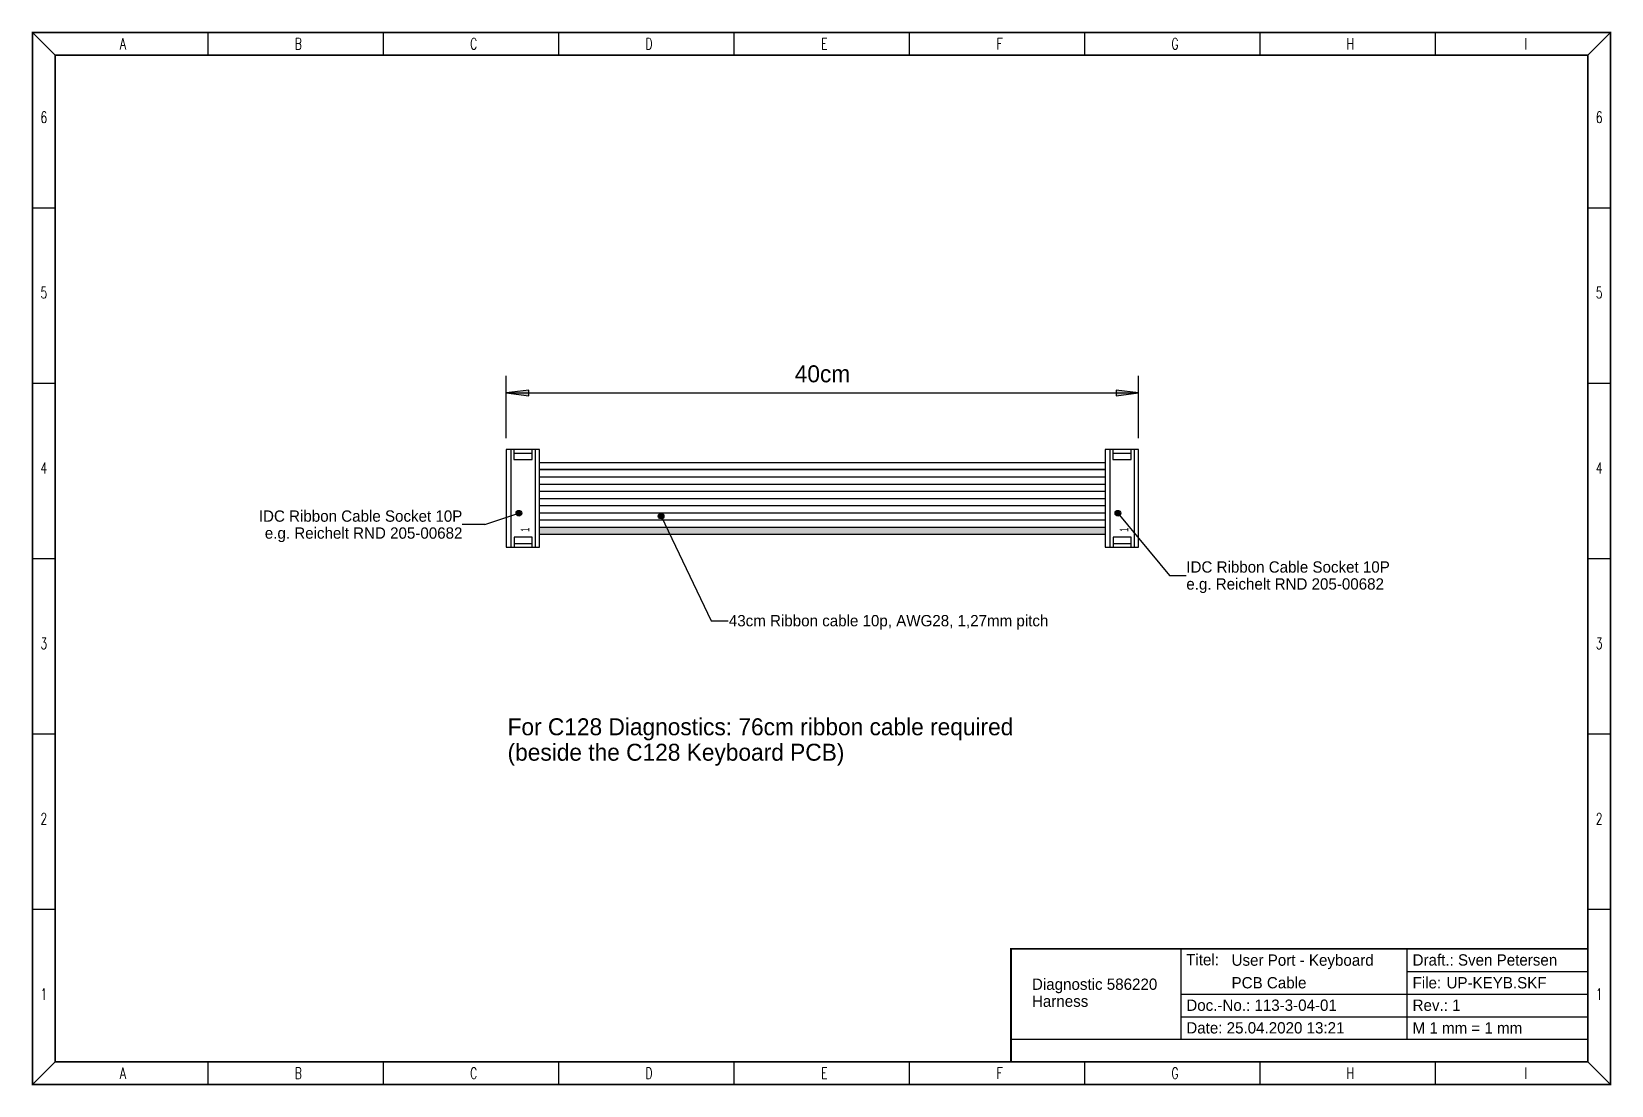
# Model space of a CAD drawing. Extents: x 11 to 290, y 6 to 192.
import ezdxf
from ezdxf.enums import TextEntityAlignment as Align

# ---------------------------------------------------------------- set-up
doc = ezdxf.new("R2010")
doc.units = 0
for name, color, linetype in [('BEMASSUNG', 7, 'Continuous'), ('RAHMEN', 7, 'Continuous'), ('ZEICHNUNG', 7, 'Continuous')]:
    doc.layers.add(name, color=color, linetype=linetype)
doc.styles.add('FUTURALTBT', font='FUTURAL.TTF')
doc.styles.add('ROMANS', font='romans__.ttf')

# ---------------------------------------------------------------- blocks, each defined once
blk = doc.blocks.new('LONGARROW')
at = {"layer": 'BEMASSUNG', "linetype": 'Continuous'}
blk.add_hatch(color=0, dxfattribs=at).paths.add_polyline_path([(0, 0), (50.8, -6.35), (50.8, 6.35)])
at = {"layer": 'BEMASSUNG', "color": 0, "linetype": 'Continuous'}
blk.add_lwpolyline([(0, 0), (50.8, -6.35), (50.8, 6.35)], close=True, dxfattribs=at)

msp = doc.modelspace()

# ---------------------------------------------------------------- hatches: boundary and pattern name
at = {"layer": 'BEMASSUNG', "linetype": 'Continuous'}
for points in [[(97.5, 107, 1), (96.5, 107, 1)], [(122.64, 106.51, 1), (121.64, 106.51, 1)], [(203.4, 107, 1), (202.4, 107, 1)]]:
    msp.add_hatch(color=7, dxfattribs=at).paths.add_polyline_path(points)
at = {"layer": 'ZEICHNUNG', "linetype": 'Continuous'}
msp.add_hatch(color=1, dxfattribs=at).paths.add_polyline_path([(100.67, 104.55), (100.67, 103.28), (200.67, 103.28), (200.67, 104.55)])

# ---------------------------------------------------------------- linework, layer by layer
at = {"layer": 'BEMASSUNG', "color": 7, "linetype": 'Continuous'}
for p, q in [((94.77, 120.28), (94.77, 131.28)), ((206.57, 120.28), (206.57, 131.28)), ((94.77, 128.28), (206.57, 128.28)), ((200.67, 115.98), (200.67, 103.28)), ((91, 105), (97, 107)), ((122.14, 106.51), (131, 88)), ((202.9, 107), (212, 96)), ((91, 105), (87, 105)), ((212, 96), (215, 96)), ((131, 88), (134, 88))]:
    msp.add_line(p, q, dxfattribs=at)
for centre in [(97, 107), (122.14, 106.51), (202.9, 107)]:
    msp.add_circle(centre, 0.5, dxfattribs=at)
at = {"layer": 'RAHMEN', "color": 7, "linetype": 'Continuous'}
for p, q in [((11, 192), (15, 188)), ((11, 192), (15, 192)), ((42, 192), (42, 188)), ((73, 192), (73, 188)), ((104, 192), (104, 188)), ((135, 192), (135, 188)), ((166, 192), (166, 188)), ((197, 192), (197, 188)), ((228, 192), (228, 188)), ((259, 192), (259, 188)), ((286, 188), (290, 192)), ((11, 161), (15, 161)), ((286, 161), (290, 161)), ((11, 130), (15, 130)), ((286, 130), (290, 130)), ((11, 99), (15, 99)), ((286, 99), (290, 99)), ((11, 68), (15, 68)), ((286, 68), (290, 68)), ((11, 37), (15, 37)), ((286, 37), (290, 37)), ((214, 30), (214, 14)), ((254, 30), (254, 14)), ((254, 26), (286, 26)), ((214, 22), (254, 22)), ((254, 22), (286, 22)), ((214, 18), (254, 18)), ((254, 18), (286, 18)), ((184, 14), (286, 14)), ((11, 6), (15, 10)), ((42, 10), (42, 6)), ((73, 10), (73, 6)), ((104, 10), (104, 6)), ((135, 10), (135, 6)), ((166, 10), (166, 6)), ((197, 10), (197, 6)), ((228, 10), (228, 6)), ((259, 10), (259, 6)), ((286, 10), (290, 6)), ((290, 10), (290, 6))]:
    msp.add_line(p, q, dxfattribs=at)
for points in [[(11, 6, 0.3, 0.3, 0), (290, 6, 0.3, 0.3, 0), (290, 192, 0.3, 0.3, 0), (11, 192, 0.3, 0.3, 0), (11, 6, 0.3, 0.3, 0)], [(184, 10, 0.3, 0.3, 0), (184, 30, 0.3, 0.3, 0), (286, 30, 0.3, 0.3, 0)]]:
    msp.add_lwpolyline(points, format="xyseb", dxfattribs=at)
msp.add_lwpolyline([(15, 10, 0.3, 0.3, 0), (286, 10, 0.3, 0.3, 0), (286, 188, 0.3, 0.3, 0), (15, 188, 0.3, 0.3, 0)], format="xyseb", close=True, dxfattribs=at)
at = {"layer": 'ZEICHNUNG', "color": 7, "linetype": 'Continuous'}
for p, q in [((95.57, 118.28), (95.57, 100.98)), ((99.32, 118.28), (96.12, 118.28)), ((96.12, 118.28), (96.12, 116.48)), ((99.32, 117.58), (96.12, 117.58)), ((99.32, 116.48), (99.32, 118.28)), ((99.87, 118.28), (99.87, 100.98)), ((201.47, 118.28), (201.47, 100.98)), ((205.22, 118.28), (202.02, 118.28)), ((202.02, 118.28), (202.02, 116.48)), ((205.22, 117.58), (202.02, 117.58)), ((205.22, 116.48), (205.22, 118.28)), ((205.77, 118.28), (205.77, 100.98)), ((96.12, 116.48), (99.32, 116.48)), ((100.67, 115.98), (200.67, 115.98)), ((100.67, 115.98), (200.67, 115.98)), ((100.67, 114.71), (100.67, 115.98)), ((100.67, 114.71), (200.67, 114.71)), ((200.67, 114.71), (100.67, 114.71)), ((202.02, 116.48), (205.22, 116.48)), ((100.67, 113.44), (200.67, 113.44)), ((100.67, 112.17), (200.67, 112.17)), ((100.67, 107.73), (100.67, 111.53)), ((100.67, 110.9), (200.67, 110.9)), ((100.67, 109.63), (200.67, 109.63)), ((206.57, 107.73), (206.57, 111.53)), ((100.67, 108.36), (200.67, 108.36)), ((100.67, 107.09), (200.67, 107.09)), ((100.67, 105.82), (200.67, 105.82)), ((100.67, 104.55), (200.67, 104.55)), ((99.37, 102.78), (96.17, 102.78)), ((96.17, 102.78), (96.17, 100.98)), ((96.17, 101.68), (99.37, 101.68)), ((96.17, 100.98), (99.37, 100.98)), ((99.37, 100.98), (99.37, 102.78)), ((100.67, 103.28), (200.67, 103.28)), ((205.27, 102.78), (202.07, 102.78)), ((202.07, 102.78), (202.07, 100.98)), ((202.07, 101.68), (205.27, 101.68)), ((202.07, 100.98), (205.27, 100.98)), ((205.27, 100.98), (205.27, 102.78))]:
    msp.add_line(p, q, dxfattribs=at)
for points in [[(94.77, 100.98), (100.67, 100.98), (100.67, 118.28), (94.77, 118.28), (94.77, 100.98)], [(200.67, 100.98), (206.57, 100.98), (206.57, 118.28), (200.67, 118.28), (200.67, 100.98)]]:
    msp.add_lwpolyline(points, dxfattribs=at)

# ---------------------------------------------------------------- block references
at = {"layer": 'BEMASSUNG', "color": 7, "linetype": 'Continuous', "xscale": 0.07874015748031496, "yscale": 0.07874015748031496}
msp.add_blockref('LONGARROW', (94.77, 128.28), dxfattribs=at)
at = {"layer": 'BEMASSUNG', "color": 7, "linetype": 'Continuous', "xscale": 0.07874015748031496, "yscale": 0.07874015748031496, "rotation": 180}
msp.add_blockref('LONGARROW', (206.57, 128.28), dxfattribs=at)

# ---------------------------------------------------------------- texts
at = {"layer": 'BEMASSUNG', "color": 7, "linetype": 'Continuous', "style": 'FUTURALTBT'}
msp.add_text('40cm', height=3, dxfattribs=at).set_placement((150.67, 131.65), align=Align.MIDDLE_CENTER)
for s, p in [('IDC Ribbon Cable Socket 10P', (87, 106.5)), ('e.g. Reichelt RND 205-00682', (87.02, 103.5))]:
    msp.add_text(s, height=2, dxfattribs=at).set_placement(p, align=Align.MIDDLE_RIGHT)
for s, height, p in [('IDC Ribbon Cable Socket 10P', 2, (215, 97.5)), ('e.g. Reichelt RND 205-00682', 2, (215, 94.5)), ('43cm Ribbon cable 10p, AWG28, 1,27mm pitch ', 2, (134.12, 88.01)), ('For C128 Diagnostics: 76cm ribbon cable required ', 3, (95, 69.25)), ('(beside the C128 Keyboard PCB)', 3, (95, 64.75))]:
    msp.add_text(s, height=height, dxfattribs=at).set_placement(p, align=Align.MIDDLE_LEFT)
at = {"layer": 'RAHMEN', "color": 7, "linetype": 'Continuous', "style": 'ROMANS', "width": 0.705882}
for s, p in [('A', (27, 190)), ('B', (58, 190)), ('C', (89, 190)), ('D', (120, 190)), ('E', (151, 190)), ('F', (182, 190)), ('G', (213, 190)), ('H', (244, 190)), ('I', (275, 190)), ('6', (13, 177)), ('6', (288, 177)), ('5', (13, 146)), ('5', (288, 146)), ('4', (13, 115)), ('4', (288, 115)), ('3', (13, 84)), ('3', (288, 84)), ('2', (13, 53)), ('2', (288, 53)), ('1', (13, 22)), ('1', (288, 22)), ('A', (27, 8)), ('B', (58, 8)), ('C', (89, 8)), ('D', (120, 8)), ('E', (151, 8)), ('F', (182, 8)), ('G', (213, 8)), ('H', (244, 8)), ('I', (275, 8))]:
    msp.add_text(s, height=2, dxfattribs=at).set_placement(p, align=Align.MIDDLE_CENTER)
at = {"layer": 'RAHMEN', "color": 7, "linetype": 'Continuous', "style": 'FUTURALTBT'}
for s, p in [('Titel:', (214.97, 27.07)), ('Diagnostic 586220', (187.71, 22.74)), ('File:', (255, 23)), ('Harness', (187.71, 19.74))]:
    msp.add_text(s, height=2, dxfattribs=at).set_placement(p)
at = {"layer": 'RAHMEN', "color": 7, "linetype": 'Continuous', "char_height": 3, "attachment_point": 7, "style": 'FUTURALTBT'}
for s, insert in [('\\C7;\\H2;\\fFutura Lt BT|b0|i0;Draft.: \\H2;Sven Petersen', (255, 27)), ('\\C7;\\H2;\\fFutura Lt BT|b0|i0;Doc.-No.: \\H2;113-3-04-01', (215, 19)), ('\\C7;\\H2;\\fFutura Lt BT|b0|i0;Rev.: \\H2;1', (255, 19)), ('\\C7;\\H2;\\fFutura Lt BT|b0|i0;Date: \\H2;25.04.2020 \\H2;13:21', (215, 15)), ('\\C7;\\H2;\\fFutura Lt BT|b0|i0;M \\H2;1 mm = 1 mm', (255, 15))]:
    msp.add_mtext(s, dxfattribs=dict(at, insert=insert))
at = {"layer": 'ZEICHNUNG', "color": 7, "linetype": 'Continuous', "style": 'FUTURALTBT', "width": 0.632152}
for p in [(97.34, 103.73), (203.24, 103.73)]:
    msp.add_text('1', height=1.5, rotation=90, dxfattribs=at).set_placement(p, align=Align.TOP_LEFT)
at = {"layer": 'ZEICHNUNG', "color": 7, "linetype": 'Continuous', "style": 'FUTURALTBT'}
for s, p in [('User Port - Keyboard  ', (223, 27)), ('PCB Cable', (223, 23)), ('UP-KEYB.SKF', (261, 23))]:
    msp.add_text(s, height=2, dxfattribs=at).set_placement(p)

doc.saveas('drawing.dxf')
